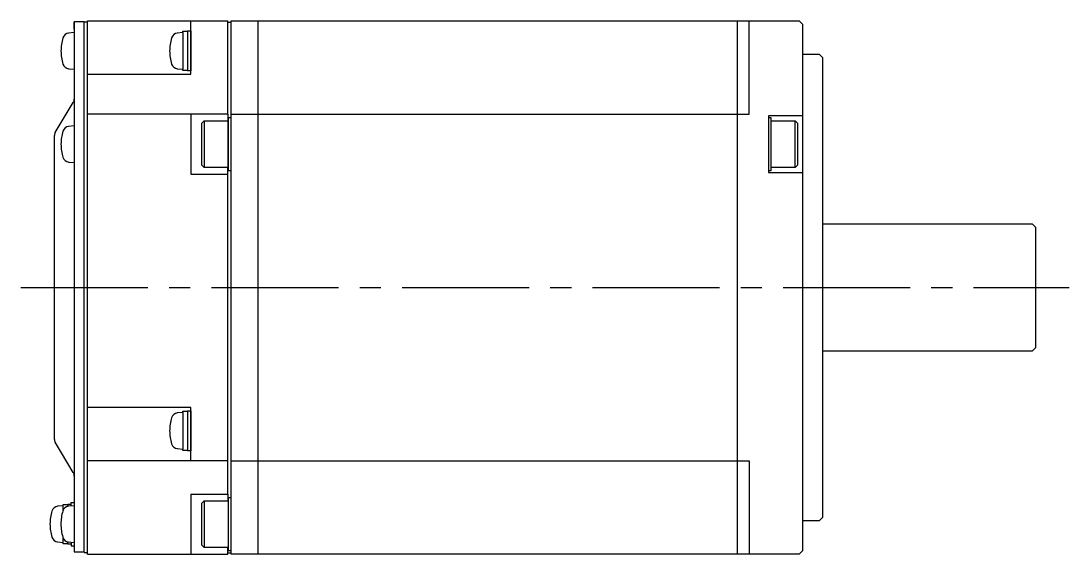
# Model space of a CAD drawing. Header units: millimetres. Extents: x -266 to 237, y -234 to 170.
# Drawn here: x -95.8 to 61.4, y -234.4 to -154.4 of the extents above; entities that cross this region are included whole.
import ezdxf

# ---------------------------------------------------------------- set-up
doc = ezdxf.new("R2010")
doc.units = ezdxf.units.MM
doc.linetypes.add('CENTER2', pattern=[28.575, 19.05, -3.175, 3.175, -3.175])

msp = doc.modelspace()

# ---------------------------------------------------------------- linework, layer by layer
at = {"color": 7, "linetype": 'Continuous'}
for p, q in [((-87.79, -154.55), (-87.79, -166.11)), ((-86.29, -154.55), (-87.79, -154.55)), ((-87.79, -155.65), (-87.79, -154.55)), ((-86.29, -163.8), (-86.29, -154.55)), ((-85.79, -154.6), (-86.29, -154.6)), ((-85.79, -154.4), (-70.79, -154.4)), ((-85.79, -234.4), (-85.79, -154.4)), ((-70.79, -154.4), (-64.79, -154.4)), ((-70.29, -162.4), (-70.29, -154.4)), ((-64.79, -168.4), (-64.79, -154.4)), ((-64.79, -154.6), (-64.29, -154.6)), ((-64.29, -154.4), (-60.29, -154.4)), ((-64.29, -234.4), (-64.29, -154.4)), ((-60.29, -154.4), (-60.29, -234.4)), ((-60.29, -154.4), (-56.49, -154.4)), ((-60.29, -154.4), (-60.29, -234.4)), ((-56.49, -154.4), (-45.59, -154.4)), ((-45.59, -154.4), (20.91, -154.4)), ((11.61, -154.4), (11.61, -234.4)), ((13.41, -168.4), (13.41, -154.4)), ((20.91, -154.4), (21.41, -154.9)), ((21.41, -154.9), (21.41, -233.9)), ((-87.79, -156.15), (-88.64, -156.22)), ((-71.49, -156.15), (-72.34, -156.22)), ((-71.49, -155.95), (-70.79, -155.95)), ((-71.49, -156.15), (-71.49, -155.95)), ((-71.49, -156.15), (-71.49, -161.65)), ((-70.79, -155.9), (-70.29, -155.9)), ((-70.79, -155.95), (-70.79, -155.9)), ((-70.79, -155.95), (-70.79, -161.85)), ((-70.29, -155.9), (-70.29, -161.9)), ((-70.29, -155.9), (-70.29, -161.9)), ((-70.29, -157.4), (-70.29, -156.15)), ((-70.29, -160.4), (-70.29, -157.4)), ((21.41, -159.4), (23.91, -159.4)), ((23.91, -159.4), (24.41, -159.9)), ((24.41, -159.9), (24.41, -228.9)), ((-88.64, -161.57), (-87.79, -161.65)), ((-72.34, -161.57), (-71.49, -161.65)), ((-71.49, -161.85), (-71.49, -161.65)), ((-70.79, -161.85), (-71.49, -161.85)), ((-70.79, -161.9), (-70.79, -161.85)), ((-70.29, -161.9), (-70.79, -161.9)), ((-70.29, -161.65), (-70.29, -160.4)), ((-85.79, -162.4), (-70.29, -162.4)), ((-86.29, -166.52), (-86.29, -163.8)), ((-90.65, -171.16), (-87.94, -166.62)), ((-87.79, -166.11), (-87.79, -222.69)), ((-86.29, -222.27), (-86.29, -166.52)), ((-64.79, -168.4), (-85.79, -168.4)), ((-85.79, -185.9), (-85.79, -168.9)), ((-70.29, -168.4), (-70.29, -177.4)), ((-68.32, -169.4), (-68.67, -169.75)), ((-68.67, -176.05), (-68.67, -169.75)), ((-68.67, -176.05), (-68.67, -169.75)), ((-68.32, -169.4), (-64.67, -169.4)), ((-68.32, -169.4), (-68.32, -176.4)), ((-68.32, -169.4), (-68.32, -176.4)), ((-64.79, -168.4), (-64.79, -176.4)), ((-64.67, -168.9), (-64.29, -168.9)), ((-64.67, -176.9), (-64.67, -168.9)), ((-64.67, -176.9), (-64.67, -168.9)), ((-64.29, -168.4), (-60.29, -168.4)), ((-60.29, -168.4), (11.61, -168.4)), ((11.61, -168.4), (13.41, -168.4)), ((16.31, -168.65), (16.31, -177.15)), ((21.41, -168.65), (16.31, -168.65)), ((16.31, -168.9), (16.69, -168.9)), ((16.69, -168.9), (16.69, -176.9)), ((16.69, -169.4), (20.34, -169.4)), ((16.69, -169.4), (16.69, -172.9)), ((20.69, -169.75), (20.34, -169.4)), ((20.34, -176.4), (20.34, -169.4)), ((20.69, -169.75), (20.69, -176.05)), ((-87.79, -170.15), (-88.64, -170.22)), ((-90.79, -171.67), (-90.79, -217.12)), ((16.69, -172.9), (16.69, -176.4)), ((-88.64, -175.57), (-87.79, -175.65)), ((-68.67, -176.05), (-68.32, -176.4)), ((20.34, -176.4), (20.69, -176.05)), ((-70.29, -177.4), (-64.79, -177.4)), ((-64.67, -176.4), (-68.32, -176.4)), ((-64.67, -176.4), (-68.32, -176.4)), ((-64.79, -177.4), (-64.79, -176.4)), ((-64.79, -225.4), (-64.79, -177.4)), ((-64.29, -176.9), (-64.67, -176.9)), ((16.69, -176.9), (16.31, -176.9)), ((16.31, -177.15), (21.41, -177.15)), ((20.34, -176.4), (16.69, -176.4)), ((34.41, -184.9), (24.41, -184.9)), ((55.91, -184.9), (34.41, -184.9)), ((56.41, -185.4), (55.91, -184.9)), ((56.41, -185.4), (55.91, -184.9)), ((56.41, -185.4), (55.91, -184.9)), ((56.41, -203.4), (56.41, -185.4)), ((56.41, -203.4), (56.41, -185.4)), ((56.41, -203.4), (56.41, -185.4)), ((56.41, -203.4), (56.41, -185.4)), ((56.41, -203.4), (56.41, -185.4)), ((24.41, -203.9), (55.91, -203.9)), ((55.91, -203.9), (56.41, -203.4)), ((55.91, -203.9), (56.41, -203.4)), ((55.91, -203.9), (56.41, -203.4)), ((-70.29, -212.4), (-85.79, -212.4)), ((-71.49, -213.15), (-72.34, -213.22)), ((-71.49, -213.15), (-71.49, -212.95)), ((-71.49, -212.95), (-70.79, -212.95)), ((-71.49, -213.15), (-71.49, -218.65)), ((-70.79, -212.95), (-70.79, -212.9)), ((-70.79, -212.9), (-70.29, -212.9)), ((-70.79, -212.95), (-70.79, -218.85)), ((-70.29, -220.4), (-70.29, -212.4)), ((-70.29, -212.9), (-70.29, -218.9)), ((-70.29, -212.9), (-70.29, -218.9)), ((-70.29, -214.4), (-70.29, -213.15)), ((-70.29, -217.4), (-70.29, -214.4)), ((-87.94, -222.18), (-90.65, -217.63)), ((-70.29, -218.65), (-70.29, -217.4)), ((-72.34, -218.57), (-71.49, -218.65)), ((-71.49, -218.85), (-71.49, -218.65)), ((-70.79, -218.85), (-71.49, -218.85)), ((-70.79, -218.9), (-70.79, -218.85)), ((-70.29, -218.9), (-70.79, -218.9)), ((-64.79, -220.4), (-85.79, -220.4)), ((-64.29, -220.4), (-60.29, -220.4)), ((-60.29, -220.4), (11.61, -220.4)), ((11.61, -220.4), (13.41, -220.4)), ((13.41, -220.4), (13.41, -234.4)), ((-87.79, -222.69), (-87.79, -234.05)), ((-86.29, -223.8), (-86.29, -222.27)), ((-86.29, -234.05), (-86.29, -223.8)), ((-70.29, -225.4), (-70.29, -234.4)), ((-70.29, -225.4), (-64.79, -225.4)), ((-64.79, -225.4), (-64.79, -226.4)), ((-64.67, -233.9), (-64.67, -225.9)), ((-64.67, -225.9), (-64.29, -225.9)), ((-89.44, -227.15), (-90.29, -227.22)), ((-89.44, -227.76), (-89.44, -226.95)), ((-89.44, -226.95), (-88.74, -226.95)), ((-88.74, -227.23), (-88.74, -226.9)), ((-88.74, -226.9), (-88.24, -226.9)), ((-87.8, -227.15), (-88.64, -227.22)), ((-88.24, -226.65), (-87.79, -226.65)), ((-88.24, -227.19), (-88.24, -226.65)), ((-87.79, -226.65), (-87.79, -233.15)), ((-68.32, -226.4), (-68.67, -226.75)), ((-68.67, -233.05), (-68.67, -226.75)), ((-68.32, -226.4), (-68.32, -233.4)), ((-68.32, -226.4), (-64.67, -226.4)), ((-64.67, -229.9), (-64.67, -226.4)), ((23.91, -229.4), (21.41, -229.4)), ((23.91, -229.4), (24.41, -228.9)), ((-64.67, -233.4), (-64.67, -229.9)), ((-90.29, -232.57), (-89.44, -232.65)), ((-89.44, -232.85), (-89.44, -232.04)), ((-88.74, -232.9), (-88.74, -232.56)), ((-88.64, -232.57), (-87.8, -232.65)), ((-88.24, -232.61), (-88.24, -233.15)), ((-88.74, -232.85), (-89.44, -232.85)), ((-88.24, -232.9), (-88.74, -232.9)), ((-88.24, -233.15), (-87.79, -233.15)), ((-87.79, -234.05), (-86.29, -234.05)), ((-85.79, -234.2), (-86.29, -234.2)), ((-68.67, -233.05), (-68.32, -233.4)), ((-64.67, -233.4), (-68.32, -233.4)), ((-64.79, -234.4), (-64.79, -233.4)), ((-64.79, -234.2), (-64.29, -234.2)), ((-64.29, -233.9), (-64.67, -233.9)), ((20.91, -234.4), (21.41, -233.9)), ((-85.79, -234.4), (-64.79, -234.4)), ((-60.29, -234.4), (-64.29, -234.4)), ((20.91, -234.4), (-60.29, -234.4))]:
    msp.add_line(p, q, dxfattribs=at)
at = {"color": 1, "linetype": 'CENTER2'}
msp.add_line((-95.79, -194.4), (61.41, -194.4), dxfattribs=at)
at = {"color": 7, "linetype": 'Continuous'}
for centre, radius, start, end in [((-82.79, -158.9), 7, 163.743, 180), ((-88.55, -157.22), 1, 95, 163.743), ((-66.49, -158.9), 7, 163.743, 180), ((-72.25, -157.22), 1, 95, 163.743), ((-82.79, -158.9), 7, 180, 196.257), ((-66.49, -158.9), 7, 180, 196.257), ((-88.55, -160.58), 1, 196.257, 265), ((-72.25, -160.58), 1, 196.257, 265), ((-88.79, -166.11), 1, 329.1143, 0), ((-89.79, -171.67), 1, 149.1143, 180), ((-82.79, -172.9), 7, 163.743, 180), ((-88.55, -171.22), 1, 95, 163.743), ((-82.79, -172.9), 7, 180, 196.257), ((-88.55, -174.58), 1, 196.257, 265), ((-72.25, -214.22), 1, 95, 163.743), ((-66.49, -215.9), 7, 163.743, 180), ((-66.49, -215.9), 7, 180, 196.257), ((-89.79, -217.12), 1, 180, 210.8857), ((-72.25, -217.58), 1, 196.257, 265), ((-88.79, -222.69), 1, 0, 30.8857), ((-84.44, -229.9), 7, 163.743, 180), ((-90.2, -228.22), 1, 95, 163.743), ((-82.8, -229.9), 7, 163.743, 180), ((-88.56, -228.22), 1, 95, 163.743), ((-84.44, -229.9), 7, 180, 196.257), ((-82.8, -229.9), 7, 180, 196.257), ((-90.2, -231.58), 1, 196.257, 265), ((-88.56, -231.58), 1, 196.257, 265)]:
    msp.add_arc(centre, radius, start, end, dxfattribs=at)

doc.saveas('drawing.dxf')
